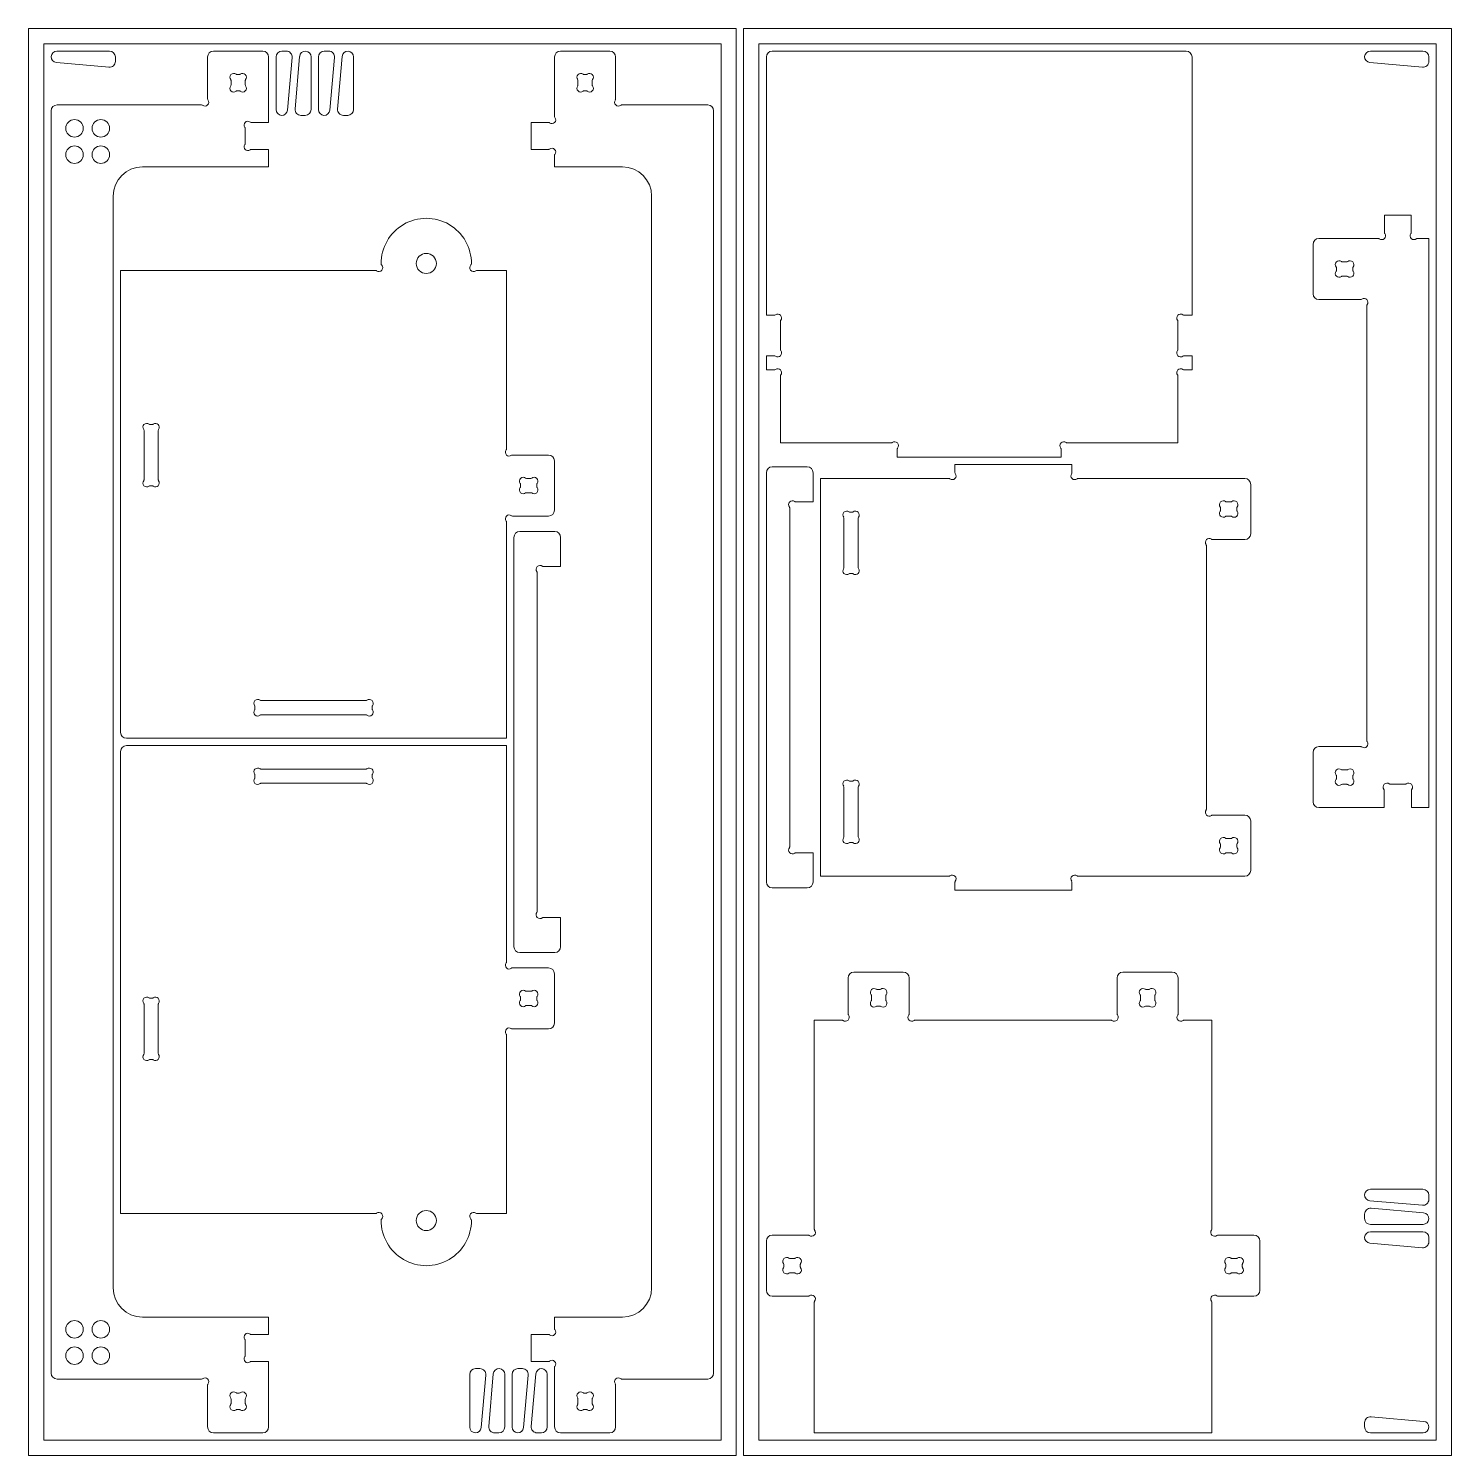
# Model space of a CAD drawing. Header units: millimetres. Extents: x 252 to 2692, y 303 to 2793.
# Drawn here: x 1475 to 2692, y 303 to 1523 of the extents above; entities that cross this region are included whole.
import ezdxf

# ---------------------------------------------------------------- set-up
doc = ezdxf.new("R2010")
doc.units = ezdxf.units.MM

msp = doc.modelspace()

# ---------------------------------------------------------------- linework, layer by layer
at = {"color": 7, "linetype": 'Continuous', "lineweight": 15}
for p, q in [((1475.1, 1523.4), (1475.1, 303.4)), ((2080.3, 1523.4), (1475.1, 1523.4)), ((2080.3, 303.4), (2080.3, 1523.4)), ((2086.6, 1523.4), (2086.6, 303.4)), ((2691.9, 1523.4), (2086.6, 1523.4)), ((2691.9, 303.4), (2691.9, 1523.4)), ((2067.3, 1510.4), (1488.1, 1510.4)), ((1488.1, 1510.4), (1488.1, 316.4)), ((1544.3, 1504.1), (1499.3, 1504.1)), ((1633.2, 1504.1), (1675.4, 1504.1)), ((1695.5, 1504.1), (1691.8, 1504.1)), ((1731.8, 1504.1), (1728, 1504.1)), ((1972.1, 1504.1), (1929.9, 1504.1)), ((2067.3, 316.4), (2067.3, 1510.4)), ((2678.9, 1510.4), (2099.6, 1510.4)), ((2099.6, 1510.4), (2099.6, 316.4)), ((2111, 1504.1), (2465, 1504.1)), ((2667.5, 1504.1), (2622.5, 1504.1)), ((2678.9, 316.4), (2678.9, 1510.4)), ((1498.9, 1494.3), (1543.9, 1490.4)), ((1549.3, 1495.3), (1549.3, 1499.1)), ((1628.2, 1463.2), (1628.2, 1499.1)), ((1680.4, 1499.1), (1680.4, 1443.2)), ((1686.8, 1499.1), (1686.8, 1454.1)), ((1696.5, 1453.7), (1700.5, 1498.6)), ((1706.9, 1499.6), (1703, 1454.6)), ((1716.7, 1454.2), (1716.7, 1499.2)), ((1723, 1499.1), (1723, 1454.1)), ((1732.8, 1453.7), (1736.8, 1498.6)), ((1743.2, 1499.6), (1739.3, 1454.6)), ((1753, 1454.2), (1753, 1499.2)), ((1924.9, 1499.1), (1924.9, 1448.2)), ((1977.1, 1463.2), (1977.1, 1499.1)), ((2106, 1278.4), (2106, 1499.1)), ((2470, 1499.1), (2470, 1278.4)), ((2622.1, 1494.3), (2667.1, 1490.4)), ((2672.5, 1495.3), (2672.5, 1499.1)), ((1648.2, 1475.2), (1648.2, 1479)), ((1653.3, 1484.1), (1655.3, 1484.1)), ((1660.4, 1479), (1660.4, 1475.2)), ((1944.9, 1479), (1944.9, 1475.2)), ((1952.1, 1484.1), (1950, 1484.1)), ((1957.1, 1475.2), (1957.1, 1479)), ((1655.3, 1470.1), (1653.3, 1470.1)), ((1950, 1470.1), (1952.1, 1470.1)), ((1494.4, 1453.1), (1494.4, 373.8)), ((1499.4, 1458.1), (1623.1, 1458.1)), ((2055.9, 1458.1), (1982.2, 1458.1)), ((2060.9, 373.8), (2060.9, 1453.1)), ((1680.4, 1443.2), (1665.4, 1443.2)), ((1708, 1449.2), (1711.7, 1449.2)), ((1744.3, 1449.2), (1748, 1449.2)), ((1904.9, 1443.1), (1904.9, 1420.1)), ((1919.9, 1443.1), (1904.9, 1443.1)), ((1660.3, 1438.1), (1660.3, 1425.1)), ((1665.4, 1420), (1680.4, 1420)), ((1680.4, 1420), (1680.4, 1405.1)), ((1904.9, 1420.1), (1919.9, 1420.1)), ((1680.4, 1405.1), (1572.4, 1405.1)), ((1924.9, 1415), (1924.9, 1405.1)), ((1924.9, 1405.1), (1982.9, 1405.1)), ((1547.4, 446.8), (1547.4, 1380.1)), ((2007.9, 1380.1), (2007.9, 446.8)), ((2634.5, 1363.9), (2634.5, 1349)), ((2657.5, 1363.9), (2634.5, 1363.9)), ((2657.5, 1349), (2657.5, 1363.9)), ((2629.4, 1343.9), (2578.5, 1343.9)), ((2672.5, 1343.9), (2662.6, 1343.9)), ((2672.5, 857.3), (2672.5, 1343.9)), ((2573.5, 1338.9), (2573.5, 1296.7)), ((2593.5, 1318.8), (2593.5, 1316.8)), ((2602.4, 1323.9), (2598.6, 1323.9)), ((2607.5, 1316.8), (2607.5, 1318.8)), ((1772, 1316.6), (1553.8, 1316.6)), ((1553.8, 1316.6), (1553.8, 921.6)), ((1883.8, 1316.6), (1858.4, 1316.6)), ((1883.8, 1163.9), (1883.8, 1316.6)), ((2598.6, 1311.7), (2602.4, 1311.7)), ((2578.5, 1291.7), (2614.4, 1291.7)), ((2619.5, 1286.6), (2619.5, 914.6)), ((2113, 1278.4), (2106, 1278.4)), ((2118.1, 1248.7), (2118.1, 1273.3)), ((2457.9, 1273.3), (2457.9, 1248.7)), ((2470, 1278.4), (2463, 1278.4)), ((2106, 1243.7), (2113, 1243.7)), ((2106, 1231.7), (2106, 1243.7)), ((2463, 1243.7), (2470, 1243.7)), ((2470, 1243.7), (2470, 1231.7)), ((2113, 1231.7), (2106, 1231.7)), ((2118.1, 1169.1), (2118.1, 1226.6)), ((2457.9, 1226.6), (2457.9, 1169.1)), ((2470, 1231.7), (2463, 1231.7)), ((1580.9, 1184.9), (1578.8, 1184.9)), ((1573.8, 1179.8), (1573.8, 1137.6)), ((1586, 1137.6), (1586, 1179.8)), ((2212.9, 1169.1), (2118.1, 1169.1)), ((2218, 1157.1), (2218, 1164)), ((2358, 1164), (2358, 1157.1)), ((2457.9, 1169.1), (2363.1, 1169.1)), ((1919.8, 1158.8), (1888.8, 1158.8)), ((1924.8, 1111.6), (1924.8, 1153.8)), ((2141, 1148.7), (2111, 1148.7)), ((2358, 1157.1), (2218, 1157.1)), ((2267.3, 1150.7), (2267.3, 1143.8)), ((2367.3, 1150.7), (2267.3, 1150.7)), ((2367.3, 1143.8), (2367.3, 1150.7)), ((1904.7, 1138.8), (1900.8, 1138.8)), ((2106, 1143.7), (2106, 793.7)), ((2146, 1118.7), (2146, 1143.7)), ((2152.3, 1138.7), (2152.3, 798.7)), ((2262.3, 1138.7), (2152.3, 1138.7)), ((2515.2, 1138.7), (2372.4, 1138.7)), ((1578.8, 1132.5), (1580.9, 1132.5)), ((1895.8, 1133.7), (1895.8, 1131.7)), ((1900.8, 1126.6), (1904.7, 1126.6)), ((1909.8, 1131.7), (1909.8, 1133.7)), ((2520.2, 1091.5), (2520.2, 1133.7)), ((2126, 823.8), (2126, 1113.6)), ((2131.1, 1118.7), (2146, 1118.7)), ((2494.3, 1113.6), (2494.3, 1111.6)), ((2503.3, 1118.7), (2499.4, 1118.7)), ((2508.3, 1111.6), (2508.3, 1113.6)), ((1883.8, 916.6), (1883.8, 1101.5)), ((1888.8, 1106.6), (1919.8, 1106.6)), ((2172.3, 1104.8), (2172.3, 1062.6)), ((2179.5, 1109.9), (2177.4, 1109.9)), ((2184.5, 1062.6), (2184.5, 1104.8)), ((2499.4, 1106.5), (2503.3, 1106.5)), ((1890.1, 1088.4), (1890.1, 738.4)), ((1925.1, 1093.4), (1895.1, 1093.4)), ((1930.1, 1063.4), (1930.1, 1088.4)), ((2487.4, 1086.5), (2515.2, 1086.5)), ((2482.3, 856), (2482.3, 1081.4)), ((1915.2, 1063.4), (1930.1, 1063.4)), ((1910.1, 768.5), (1910.1, 1058.3)), ((2177.4, 1057.5), (2179.5, 1057.5)), ((1668.7, 943.7), (1668.7, 941.7)), ((1763.8, 948.8), (1673.7, 948.8)), ((1768.9, 941.7), (1768.9, 943.7)), ((1673.7, 936.6), (1763.8, 936.6)), ((1558.8, 916.6), (1883.8, 916.6)), ((1553.8, 510.3), (1553.8, 905.3)), ((1558.8, 910.3), (1883.8, 910.3)), ((1883.8, 910.3), (1883.8, 725.3)), ((2573.5, 904.5), (2573.5, 862.3)), ((2614.4, 909.5), (2578.5, 909.5)), ((1668.7, 883.1), (1668.7, 885.2)), ((1673.7, 890.3), (1763.8, 890.3)), ((1768.9, 885.2), (1768.9, 883.1)), ((2177.4, 879.9), (2179.5, 879.9)), ((2593.5, 884.4), (2593.5, 882.4)), ((2602.4, 889.5), (2598.6, 889.5)), ((2607.5, 882.4), (2607.5, 884.4)), ((1763.8, 878.1), (1673.7, 878.1)), ((2172.3, 832.6), (2172.3, 874.8)), ((2184.5, 874.8), (2184.5, 832.6)), ((2598.6, 877.3), (2602.4, 877.3)), ((2634.4, 857.3), (2634.4, 872.2)), ((2639.5, 877.3), (2652.5, 877.3)), ((2657.6, 872.2), (2657.6, 857.3)), ((2578.5, 857.3), (2634.4, 857.3)), ((2657.6, 857.3), (2672.5, 857.3)), ((2487.4, 850.9), (2515.2, 850.9)), ((2520.2, 845.9), (2520.2, 803.7)), ((2499.4, 830.9), (2503.3, 830.9)), ((2131.1, 818.7), (2146, 818.7)), ((2146, 818.7), (2146, 793.7)), ((2179.5, 827.5), (2177.4, 827.5)), ((2494.3, 823.8), (2494.3, 825.8)), ((2503.3, 818.7), (2499.4, 818.7)), ((2508.3, 825.8), (2508.3, 823.8)), ((2262.3, 798.7), (2152.3, 798.7)), ((2267.3, 786.7), (2267.3, 793.6)), ((2367.3, 793.6), (2367.3, 786.7)), ((2515.2, 798.7), (2372.4, 798.7)), ((2141, 788.7), (2111, 788.7)), ((2367.3, 786.7), (2267.3, 786.7)), ((1915.2, 763.4), (1930.1, 763.4)), ((1930.1, 763.4), (1930.1, 738.4)), ((1925.1, 733.4), (1895.1, 733.4)), ((1888.8, 720.3), (1919.8, 720.3)), ((1924.8, 715.3), (1924.8, 673.1)), ((2175.9, 680.8), (2175.9, 711.7)), ((2180.9, 716.7), (2223.1, 716.7)), ((2228.1, 711.7), (2228.1, 680.8)), ((2405.9, 711.7), (2405.9, 680.8)), ((2453.1, 716.7), (2410.9, 716.7)), ((2458.1, 680.8), (2458.1, 711.7)), ((1900.8, 700.3), (1904.7, 700.3)), ((2195.9, 692.8), (2195.9, 696.6)), ((2201, 701.7), (2203, 701.7)), ((2208.1, 696.6), (2208.1, 692.8)), ((2425.9, 696.6), (2425.9, 692.8)), ((2433, 701.7), (2431, 701.7)), ((2438.1, 692.8), (2438.1, 696.6)), ((1573.8, 647), (1573.8, 689.3)), ((1578.8, 694.4), (1580.9, 694.4)), ((1586, 689.3), (1586, 647)), ((1895.8, 693.1), (1895.8, 695.2)), ((1904.7, 688.1), (1900.8, 688.1)), ((1909.8, 695.2), (1909.8, 693.1)), ((2203, 687.7), (2201, 687.7)), ((2431, 687.7), (2433, 687.7)), ((2147, 496.9), (2147, 675.7)), ((2147, 675.7), (2170.8, 675.7)), ((2233.2, 675.7), (2400.8, 675.7)), ((2487, 675.7), (2463.2, 675.7)), ((2487, 496.9), (2487, 675.7)), ((1883.8, 663), (1883.8, 510.3)), ((1919.8, 668.1), (1888.8, 668.1)), ((1580.9, 642), (1578.8, 642)), ((2667.5, 531), (2622.5, 531)), ((2672.5, 522.3), (2672.5, 526)), ((2622.1, 521.2), (2667.1, 517.3)), ((2668.1, 510.8), (2623.1, 514.8)), ((1772, 510.3), (1553.8, 510.3)), ((1883.8, 510.3), (1858.4, 510.3)), ((2617.6, 509.8), (2617.6, 506)), ((2622.6, 501), (2667.6, 501)), ((2111, 491.8), (2141.9, 491.8)), ((2523, 491.8), (2492.1, 491.8)), ((2667.5, 494.7), (2622.5, 494.7)), ((2672.5, 486), (2672.5, 489.7)), ((2106, 444.6), (2106, 486.8)), ((2528, 444.6), (2528, 486.8)), ((2622.1, 484.9), (2667.1, 481)), ((2121, 464.7), (2121, 466.7)), ((2126.1, 471.8), (2129.9, 471.8)), ((2135, 466.7), (2135, 464.7)), ((2499, 466.7), (2499, 464.7)), ((2507.9, 471.8), (2504.1, 471.8)), ((2513, 464.7), (2513, 466.7)), ((2129.9, 459.6), (2126.1, 459.6)), ((2504.1, 459.6), (2507.9, 459.6)), ((2141.9, 439.6), (2111, 439.6)), ((2492.1, 439.6), (2523, 439.6)), ((2147, 322.8), (2147, 434.5)), ((2487, 322.8), (2487, 434.5)), ((1680.4, 421.8), (1572.4, 421.8)), ((1680.4, 406.9), (1680.4, 421.8)), ((1924.9, 411.9), (1924.9, 421.8)), ((1924.9, 421.8), (1982.9, 421.8)), ((1665.4, 406.9), (1680.4, 406.9)), ((1904.9, 406.8), (1919.9, 406.8)), ((1904.9, 383.8), (1904.9, 406.8)), ((1660.3, 388.8), (1660.3, 401.8)), ((1680.4, 383.7), (1665.4, 383.7)), ((1680.4, 327.8), (1680.4, 383.7)), ((1919.9, 383.8), (1904.9, 383.8)), ((1924.9, 327.8), (1924.9, 378.7)), ((1499.4, 368.8), (1623.1, 368.8)), ((1852.3, 372.7), (1852.3, 327.7)), ((1861.1, 377.7), (1857.3, 377.7)), ((1862.1, 327.3), (1866.1, 372.2)), ((1872.5, 373.2), (1868.6, 328.2)), ((1882.3, 327.8), (1882.3, 372.8)), ((1888.6, 372.7), (1888.6, 327.7)), ((1897.4, 377.7), (1893.6, 377.7)), ((1898.4, 327.3), (1902.4, 372.2)), ((1908.8, 373.2), (1904.9, 328.2)), ((1918.6, 327.8), (1918.6, 372.8)), ((2055.9, 368.8), (1982.2, 368.8)), ((1628.2, 363.7), (1628.2, 327.8)), ((1655.3, 356.8), (1653.3, 356.8)), ((1950, 356.8), (1952.1, 356.8)), ((1977.1, 363.7), (1977.1, 327.8)), ((1648.2, 351.7), (1648.2, 347.9)), ((1653.3, 342.8), (1655.3, 342.8)), ((1660.4, 347.9), (1660.4, 351.7)), ((1944.9, 347.9), (1944.9, 351.7)), ((1952.1, 342.8), (1950, 342.8)), ((1957.1, 351.7), (1957.1, 347.9)), ((2617.6, 331.5), (2617.6, 327.8)), ((2668.1, 332.6), (2623.1, 336.5)), ((1633.2, 322.8), (1675.4, 322.8)), ((1873.6, 322.8), (1877.3, 322.8)), ((1909.9, 322.8), (1913.6, 322.8)), ((1972.1, 322.8), (1929.9, 322.8)), ((2487, 322.8), (2147, 322.8)), ((2622.6, 322.8), (2667.6, 322.8)), ((1488.1, 316.4), (2067.3, 316.4)), ((2099.6, 316.4), (2678.9, 316.4)), ((1475.1, 303.4), (2080.3, 303.4)), ((2086.6, 303.4), (2691.9, 303.4))]:
    msp.add_line(p, q, dxfattribs=at)
for centre, radius in [((1514.4, 1438.1), 7.5), ((1536.9, 1438.1), 7.5), ((1514.4, 1415.6), 7.5), ((1536.9, 1415.6), 7.5), ((1815.2, 1322.6), 8.59), ((1815.2, 504.3), 8.59), ((1514.4, 411.3), 7.5), ((1536.9, 411.3), 7.5), ((1514.4, 388.8), 7.5), ((1536.9, 388.8), 7.5)]:
    msp.add_circle(centre, radius, dxfattribs=at)
for centre, radius, start, end in [((1499.3, 1499.2), 4.9, 90, 265), ((1544.3, 1499.1), 5, 0, 90), ((1633.2, 1499.1), 5, 90, 180), ((1675.4, 1499.1), 5, 360, 90), ((1691.8, 1499.1), 5, 90, 180), ((1695.5, 1499.1), 5, 355, 90), ((1711.8, 1499.2), 4.9, 0, 175), ((1728, 1499.1), 5, 90, 180), ((1731.8, 1499.1), 5, 355, 90), ((1748.1, 1499.2), 4.9, 0, 175), ((1929.9, 1499.1), 5, 90, 180), ((1972.1, 1499.1), 5, 0, 90), ((2111, 1499.1), 5, 90, 180), ((2465, 1499.1), 5, 0, 90), ((2622.5, 1499.2), 4.9, 90, 265), ((2667.5, 1499.1), 5, 0, 90), ((1544.3, 1495.3), 5, 265, 0), ((2667.5, 1495.3), 5, 265, 0), ((1650.5, 1481.8), 3.28, 51.7806, 218.2194), ((1647, 1479), 1.2, 0, 38.2194), ((1653.3, 1485.3), 1.2, 231.7806, 270), ((1655.3, 1485.3), 1.2, 270, 308.2194), ((1658.1, 1481.8), 3.27, 321.7806, 128.2194), ((1661.6, 1479), 1.2, 141.7806, 180), ((1947.3, 1481.8), 3.28, 51.7806, 218.2194), ((1943.7, 1479), 1.2, 0, 38.2194), ((1950, 1485.3), 1.2, 231.7806, 270), ((1952.1, 1485.3), 1.2, 270, 308.2194), ((1954.8, 1481.8), 3.28, 321.7806, 128.2194), ((1958.3, 1479), 1.2, 141.7806, 180), ((1650.5, 1472.4), 3.28, 141.7806, 308.2194), ((1647, 1475.2), 1.2, 321.7806, 0), ((1653.3, 1468.9), 1.2, 90, 128.2194), ((1655.3, 1468.9), 1.2, 51.7806, 90), ((1658.1, 1472.4), 3.28, 231.7806, 38.2194), ((1661.6, 1475.2), 1.2, 180, 218.2194), ((1947.3, 1472.4), 3.28, 141.7806, 308.2194), ((1943.7, 1475.2), 1.2, 321.7806, 0), ((1950, 1468.9), 1.2, 90, 128.2194), ((1952.1, 1468.9), 1.2, 51.7806, 90), ((1954.8, 1472.4), 3.27, 231.7806, 38.2194), ((1958.3, 1475.2), 1.2, 180, 218.2194), ((1499.4, 1453.1), 5, 90, 180), ((1623.1, 1456.9), 1.2, 51.7806, 90), ((1625.9, 1460.4), 3.28, 231.7806, 38.2194), ((1629.4, 1463.2), 1.2, 180, 218.2194), ((1691.7, 1454.1), 4.9, 180, 355), ((1708, 1454.2), 5, 175, 270), ((1711.7, 1454.2), 5, 270, 0), ((1727.9, 1454.1), 4.9, 180, 355), ((1744.3, 1454.2), 5, 175, 270), ((1748, 1454.2), 5, 270, 0), ((1979.5, 1460.4), 3.27, 141.7806, 308.2194), ((1975.9, 1463.2), 1.2, 321.7806, 0), ((1982.2, 1456.9), 1.2, 90, 128.2194), ((2055.9, 1453.1), 5, 0, 90), ((1662.6, 1440.9), 3.27, 51.7806, 218.2194), ((1665.4, 1444.4), 1.2, 231.7806, 270), ((1919.9, 1441.9), 1.2, 51.7806, 90), ((1922.6, 1445.4), 3.27, 231.7806, 38.2194), ((1926.1, 1448.2), 1.2, 180, 218.2194), ((1659.1, 1438.1), 1.2, 0, 38.2194), ((1662.6, 1422.3), 3.28, 141.7806, 308.2194), ((1659.1, 1425.1), 1.2, 321.7806, 0), ((1665.4, 1418.8), 1.2, 90, 128.2194), ((1919.9, 1421.3), 1.2, 270, 308.2194), ((1922.6, 1417.8), 3.28, 321.7806, 128.2194), ((1926.1, 1415), 1.2, 141.7806, 180), ((1572.4, 1380.1), 25, 90, 180), ((1982.9, 1380.1), 25, 0, 90), ((1815.2, 1322.6), 38.6, 359.3742, 180.6258), ((2578.5, 1338.9), 5, 90, 180), ((2629.4, 1342.7), 1.2, 51.7806, 90), ((2632.2, 1346.2), 3.28, 231.7806, 38.2194), ((2635.7, 1349), 1.2, 180, 218.2194), ((2659.8, 1346.2), 3.28, 141.7806, 308.2194), ((2656.3, 1349), 1.2, 321.7806, 0), ((2662.6, 1342.7), 1.2, 90, 128.2194), ((1774.7, 1318.9), 3.28, 231.7806, 47.0576), ((1777.8, 1322.2), 1.2, 180.6258, 227.0576), ((1855.6, 1318.9), 3.28, 132.9424, 308.2194), ((1852.6, 1322.2), 1.2, 312.9424, 359.3742), ((2595.8, 1321.6), 3.28, 51.7806, 218.2194), ((2592.3, 1318.8), 1.2, 360, 38.2194), ((2598.6, 1325.1), 1.2, 231.7806, 270), ((2602.4, 1325.1), 1.2, 270, 308.2194), ((2605.2, 1321.6), 3.27, 321.7806, 128.2194), ((2608.7, 1318.8), 1.2, 141.7806, 180), ((1772, 1315.4), 1.2, 51.7806, 90), ((1858.4, 1315.4), 1.2, 90, 128.2194), ((2595.8, 1314), 3.28, 141.7806, 308.2194), ((2592.3, 1316.8), 1.2, 321.7806, 0), ((2598.6, 1310.5), 1.2, 90, 128.2194), ((2602.4, 1310.5), 1.2, 51.7806, 90), ((2605.2, 1314), 3.27, 231.7806, 38.2194), ((2608.7, 1316.8), 1.2, 180, 218.2194), ((2578.5, 1296.7), 5, 180, 270), ((2614.4, 1292.9), 1.2, 270, 308.2194), ((2617.2, 1289.4), 3.27, 321.7806, 128.2194), ((2620.7, 1286.6), 1.2, 141.7806, 180), ((2113, 1279.6), 1.2, 270, 308.2194), ((2115.8, 1276), 3.28, 321.7806, 128.2194), ((2119.3, 1273.3), 1.2, 141.7806, 180), ((2460.2, 1276), 3.27, 51.7806, 218.2194), ((2456.7, 1273.3), 1.2, 0, 38.2194), ((2463, 1279.6), 1.2, 231.7806, 270), ((2115.8, 1246), 3.27, 231.7806, 38.2194), ((2119.3, 1248.7), 1.2, 180, 218.2194), ((2460.2, 1246), 3.27, 141.7806, 308.2194), ((2456.7, 1248.7), 1.2, 321.7806, 0), ((2113, 1242.5), 1.2, 51.7806, 90), ((2115.8, 1229.3), 3.28, 321.7806, 128.2194), ((2460.2, 1229.3), 3.27, 51.7806, 218.2194), ((2463, 1242.5), 1.2, 90, 128.2194), ((2113, 1232.9), 1.2, 270, 308.2194), ((2119.3, 1226.6), 1.2, 141.7806, 180), ((2456.7, 1226.6), 1.2, 0, 38.2194), ((2463, 1232.9), 1.2, 231.7806, 270), ((1576.1, 1182.6), 3.27, 51.7806, 218.2194), ((1578.8, 1186.1), 1.2, 231.7806, 270), ((1580.9, 1186.1), 1.2, 270, 308.2194), ((1583.6, 1182.6), 3.27, 321.7806, 128.2194), ((1572.6, 1179.8), 1.2, 0, 38.2194), ((1587.2, 1179.8), 1.2, 141.7806, 180), ((1886.1, 1161.1), 3.27, 141.7806, 308.2194), ((1882.6, 1163.9), 1.2, 321.7806, 0), ((2212.9, 1170.3), 1.2, 270, 308.2194), ((2215.7, 1166.8), 3.27, 321.7806, 128.2194), ((2219.2, 1164), 1.2, 141.7806, 180), ((2360.3, 1166.8), 3.28, 51.7806, 218.2194), ((2356.8, 1164), 1.2, 0, 38.2194), ((2363.1, 1170.3), 1.2, 231.7806, 270), ((1888.8, 1157.6), 1.2, 90, 128.2194), ((1919.8, 1153.8), 5, 0, 90), ((2111, 1143.7), 5, 90, 180), ((2141, 1143.7), 5, 0, 90), ((1576.1, 1134.8), 3.28, 141.7806, 308.2194), ((1572.6, 1137.6), 1.2, 321.7806, 0), ((1583.6, 1134.8), 3.28, 231.7806, 38.2194), ((1587.2, 1137.6), 1.2, 180, 218.2194), ((1898.1, 1136.5), 3.27, 51.7806, 218.2194), ((1900.8, 1140), 1.2, 231.7806, 270), ((1904.7, 1140), 1.2, 270, 308.2194), ((1907.4, 1136.5), 3.28, 321.7806, 128.2194), ((2262.3, 1137.5), 1.2, 51.7806, 90), ((2265, 1141), 3.28, 231.7806, 38.2194), ((2268.5, 1143.8), 1.2, 180, 218.2194), ((2369.7, 1141), 3.28, 141.7806, 308.2194), ((2366.1, 1143.8), 1.2, 321.7806, 0), ((2372.4, 1137.5), 1.2, 90, 128.2194), ((2515.2, 1133.7), 5, 0, 90), ((1578.8, 1131.3), 1.2, 90, 128.2194), ((1580.9, 1131.3), 1.2, 51.7806, 90), ((1898.1, 1128.9), 3.28, 141.7806, 308.2194), ((1894.6, 1133.7), 1.2, 0, 38.2194), ((1894.6, 1131.7), 1.2, 321.7806, 0), ((1900.8, 1125.4), 1.2, 90, 128.2194), ((1904.7, 1125.4), 1.2, 51.7806, 90), ((1907.4, 1128.9), 3.28, 231.7806, 38.2194), ((1911, 1133.7), 1.2, 141.7806, 180), ((1911, 1131.7), 1.2, 180, 218.2194), ((1919.8, 1111.6), 5, 270, 0), ((2128.3, 1116.4), 3.27, 51.7806, 218.2194), ((2124.8, 1113.6), 1.2, 0, 38.2194), ((2131.1, 1119.9), 1.2, 231.7806, 270), ((2174.7, 1107.6), 3.28, 51.7806, 218.2194), ((2182.2, 1107.6), 3.28, 321.7806, 128.2194), ((2496.7, 1116.4), 3.27, 51.7806, 218.2194), ((2496.7, 1108.8), 3.27, 141.7806, 308.2194), ((2493.1, 1113.6), 1.2, 0, 38.2194), ((2493.1, 1111.6), 1.2, 321.7806, 0), ((2499.4, 1119.9), 1.2, 231.7806, 270), ((2503.3, 1119.9), 1.2, 270, 308.2194), ((2506, 1116.4), 3.28, 321.7806, 128.2194), ((2506, 1108.8), 3.28, 231.7806, 38.2194), ((2509.5, 1113.6), 1.2, 141.7806, 180), ((2509.5, 1111.6), 1.2, 180, 218.2194), ((1886.1, 1104.3), 3.27, 51.7806, 218.2194), ((1882.6, 1101.5), 1.2, 0, 38.2194), ((1888.8, 1107.8), 1.2, 231.7806, 270), ((2171.1, 1104.8), 1.2, 0, 38.2194), ((2177.4, 1111.1), 1.2, 231.7806, 270), ((2179.5, 1111.1), 1.2, 270, 308.2194), ((2185.7, 1104.8), 1.2, 141.7806, 180), ((2499.4, 1105.3), 1.2, 90, 128.2194), ((2503.3, 1105.3), 1.2, 51.7806, 90), ((1895.1, 1088.4), 5, 90, 180), ((1925.1, 1088.4), 5, 0, 90), ((2484.7, 1084.2), 3.28, 51.7806, 218.2194), ((2487.4, 1087.7), 1.2, 231.7806, 270), ((2515.2, 1091.5), 5, 270, 0), ((2481.1, 1081.4), 1.2, 0, 38.2194), ((1912.4, 1061.1), 3.27, 51.7806, 218.2194), ((1915.2, 1064.6), 1.2, 231.7806, 270), ((2174.7, 1059.8), 3.27, 141.7806, 308.2194), ((2171.1, 1062.6), 1.2, 321.7806, 0), ((2182.2, 1059.8), 3.28, 231.7806, 38.2194), ((2185.7, 1062.6), 1.2, 180, 218.2194), ((1908.9, 1058.3), 1.2, 0, 38.2194), ((2177.4, 1056.3), 1.2, 90, 128.2194), ((2179.5, 1056.3), 1.2, 51.7806, 90), ((1671, 946.5), 3.28, 51.7806, 218.2194), ((1671, 938.9), 3.28, 141.7806, 308.2194), ((1667.5, 943.7), 1.2, 0, 38.2194), ((1667.5, 941.7), 1.2, 321.7806, 0), ((1673.7, 950), 1.2, 231.7806, 270), ((1763.8, 950), 1.2, 270, 308.2194), ((1766.5, 946.5), 3.28, 321.7806, 128.2194), ((1766.5, 938.9), 3.28, 231.7806, 38.2194), ((1770.1, 943.7), 1.2, 141.7806, 180), ((1770.1, 941.7), 1.2, 180, 218.2194), ((1673.7, 935.4), 1.2, 90, 128.2194), ((1763.8, 935.4), 1.2, 51.7806, 90), ((1558.8, 921.6), 5, 180, 270), ((1558.8, 905.3), 5, 90, 180), ((2578.5, 904.5), 5, 90, 180), ((2614.4, 908.3), 1.2, 51.7806, 90), ((2617.2, 911.8), 3.27, 231.7806, 38.2194), ((2620.7, 914.6), 1.2, 180, 218.2194), ((1671, 887.9), 3.27, 51.7806, 218.2194), ((1766.5, 887.9), 3.27, 321.7806, 128.2194), ((1671, 880.4), 3.27, 141.7806, 308.2194), ((1667.5, 885.2), 1.2, 0, 38.2194), ((1667.5, 883.1), 1.2, 321.7806, 0), ((1673.7, 891.5), 1.2, 231.7806, 270), ((1763.8, 891.5), 1.2, 270, 308.2194), ((1766.5, 880.4), 3.27, 231.7806, 38.2194), ((1770.1, 885.2), 1.2, 141.7806, 180), ((1770.1, 883.1), 1.2, 180, 218.2194), ((2174.7, 877.6), 3.28, 51.7806, 218.2194), ((2177.4, 881.1), 1.2, 231.7806, 270), ((2179.5, 881.1), 1.2, 270, 308.2194), ((2182.2, 877.6), 3.28, 321.7806, 128.2194), ((2595.8, 887.2), 3.28, 51.7806, 218.2194), ((2595.8, 879.6), 3.28, 141.7806, 308.2194), ((2592.3, 884.4), 1.2, 360, 38.2194), ((2592.3, 882.4), 1.2, 321.7806, 0), ((2598.6, 890.7), 1.2, 231.7806, 270), ((2602.4, 890.7), 1.2, 270, 308.2194), ((2605.2, 887.2), 3.28, 321.7806, 128.2194), ((2605.2, 879.6), 3.28, 231.7806, 38.2194), ((2608.7, 884.4), 1.2, 141.7806, 180), ((2608.7, 882.4), 1.2, 180, 218.2194), ((1673.7, 876.9), 1.2, 90, 128.2194), ((1763.8, 876.9), 1.2, 51.7806, 90), ((2171.1, 874.8), 1.2, 0, 38.2194), ((2185.7, 874.8), 1.2, 141.7806, 180), ((2598.6, 876.1), 1.2, 90, 128.2194), ((2602.4, 876.1), 1.2, 51.7806, 90), ((2636.7, 875), 3.27, 51.7806, 218.2194), ((2633.2, 872.2), 1.2, 0, 38.2194), ((2639.5, 878.5), 1.2, 231.7806, 270), ((2652.5, 878.5), 1.2, 270, 308.2194), ((2655.3, 875), 3.28, 321.7806, 128.2194), ((2658.8, 872.2), 1.2, 141.7806, 180), ((2484.7, 853.2), 3.28, 141.7806, 308.2194), ((2481.1, 856), 1.2, 321.7806, 0), ((2578.5, 862.3), 5, 180, 270), ((2487.4, 849.7), 1.2, 90, 128.2194), ((2515.2, 845.9), 5, 0, 90), ((2174.7, 829.8), 3.28, 141.7806, 308.2194), ((2171.1, 832.6), 1.2, 321.7806, 0), ((2182.2, 829.8), 3.28, 231.7806, 38.2194), ((2185.7, 832.6), 1.2, 180, 218.2194), ((2496.7, 828.6), 3.27, 51.7806, 218.2194), ((2499.4, 832.1), 1.2, 231.7806, 270), ((2503.3, 832.1), 1.2, 270, 308.2194), ((2506, 828.6), 3.28, 321.7806, 128.2194), ((2128.3, 821), 3.27, 141.7806, 308.2194), ((2124.8, 823.8), 1.2, 321.7806, 0), ((2131.1, 817.5), 1.2, 90, 128.2194), ((2177.4, 826.3), 1.2, 90, 128.2194), ((2179.5, 826.3), 1.2, 51.7806, 90), ((2496.7, 821), 3.27, 141.7806, 308.2194), ((2493.1, 825.8), 1.2, 0, 38.2194), ((2493.1, 823.8), 1.2, 321.7806, 0), ((2499.4, 817.5), 1.2, 90, 128.2194), ((2503.3, 817.5), 1.2, 51.7806, 90), ((2506, 821), 3.28, 231.7806, 38.2194), ((2509.5, 825.8), 1.2, 141.7806, 180), ((2509.5, 823.8), 1.2, 180, 218.2194), ((2111, 793.7), 5, 180, 270), ((2141, 793.7), 5, 270, 0), ((2262.3, 799.9), 1.2, 270, 308.2194), ((2265, 796.4), 3.28, 321.7806, 128.2194), ((2268.5, 793.6), 1.2, 141.7806, 180), ((2369.7, 796.4), 3.28, 51.7806, 218.2194), ((2366.1, 793.6), 1.2, 0, 38.2194), ((2372.4, 799.9), 1.2, 231.7806, 270), ((2515.2, 803.7), 5, 270, 0), ((1912.4, 765.7), 3.27, 141.7806, 308.2194), ((1908.9, 768.5), 1.2, 321.7806, 0), ((1915.2, 762.2), 1.2, 90, 128.2194), ((1895.1, 738.4), 5, 180, 270), ((1925.1, 738.4), 5, 270, 0), ((1886.1, 722.6), 3.27, 141.7806, 308.2194), ((1882.6, 725.3), 1.2, 321.7806, 0), ((1888.8, 719.1), 1.2, 90, 128.2194), ((1919.8, 715.3), 5, 0, 90), ((2180.9, 711.7), 5, 90, 180), ((2223.1, 711.7), 5, 0, 90), ((2410.9, 711.7), 5, 90, 180), ((2453.1, 711.7), 5, 0, 90), ((1898.1, 697.9), 3.28, 51.7806, 218.2194), ((1894.6, 695.2), 1.2, 0, 38.2194), ((1900.8, 701.5), 1.2, 231.7806, 270), ((1904.7, 701.5), 1.2, 270, 308.2194), ((1907.4, 697.9), 3.28, 321.7806, 128.2194), ((1911, 695.2), 1.2, 141.7806, 180), ((2198.2, 699.4), 3.27, 51.7806, 218.2194), ((2194.7, 696.6), 1.2, 0, 38.2194), ((2201, 702.9), 1.2, 231.7806, 270), ((2203, 702.9), 1.2, 270, 308.2194), ((2205.8, 699.4), 3.28, 321.7806, 128.2194), ((2209.3, 696.6), 1.2, 141.7806, 180), ((2428.2, 699.4), 3.27, 51.7806, 218.2194), ((2424.7, 696.6), 1.2, 0, 38.2194), ((2431, 702.9), 1.2, 231.7806, 270), ((2433, 702.9), 1.2, 270, 308.2194), ((2435.8, 699.4), 3.28, 321.7806, 128.2194), ((2439.3, 696.6), 1.2, 141.7806, 180), ((1576.1, 692), 3.28, 51.7806, 218.2194), ((1572.6, 689.3), 1.2, 0, 38.2194), ((1578.8, 695.6), 1.2, 231.7806, 270), ((1580.9, 695.6), 1.2, 270, 308.2194), ((1583.6, 692), 3.28, 321.7806, 128.2194), ((1587.2, 689.3), 1.2, 141.7806, 180), ((1898.1, 690.4), 3.28, 141.7806, 308.2194), ((1894.6, 693.1), 1.2, 321.7806, 0), ((1900.8, 686.9), 1.2, 90, 128.2194), ((1904.7, 686.9), 1.2, 51.7806, 90), ((1907.4, 690.4), 3.28, 231.7806, 38.2194), ((1911, 693.1), 1.2, 180, 218.2194), ((2198.2, 690), 3.28, 141.7806, 308.2194), ((2194.7, 692.8), 1.2, 321.7806, 0), ((2201, 686.5), 1.2, 90, 128.2194), ((2203, 686.5), 1.2, 51.7806, 90), ((2205.8, 690), 3.28, 231.7806, 38.2194), ((2209.3, 692.8), 1.2, 180, 218.2194), ((2428.2, 690), 3.27, 141.7806, 308.2194), ((2424.7, 692.8), 1.2, 321.7806, 0), ((2431, 686.5), 1.2, 90, 128.2194), ((2433, 686.5), 1.2, 51.7806, 90), ((2435.8, 690), 3.28, 231.7806, 38.2194), ((2439.3, 692.8), 1.2, 180, 218.2194), ((1919.8, 673.1), 5, 270, 0), ((2170.8, 674.5), 1.2, 51.7806, 90), ((2173.6, 678), 3.28, 231.7806, 38.2194), ((2177.1, 680.8), 1.2, 180, 218.2194), ((2230.4, 678), 3.28, 141.7806, 308.2194), ((2226.9, 680.8), 1.2, 321.7806, 0), ((2233.2, 674.5), 1.2, 90, 128.2194), ((2400.8, 674.5), 1.2, 51.7806, 90), ((2403.6, 678), 3.28, 231.7806, 38.2194), ((2407.1, 680.8), 1.2, 180, 218.2194), ((2460.4, 678), 3.28, 141.7806, 308.2194), ((2456.9, 680.8), 1.2, 321.7806, 0), ((2463.2, 674.5), 1.2, 90, 128.2194), ((1886.1, 665.7), 3.28, 51.7806, 218.2194), ((1882.6, 663), 1.2, 0, 38.2194), ((1888.8, 669.3), 1.2, 231.7806, 270), ((1572.6, 647), 1.2, 321.7806, 360), ((1587.2, 647), 1.2, 180, 218.2194), ((1576.1, 644.3), 3.28, 141.7806, 308.2194), ((1578.8, 640.8), 1.2, 90, 128.2194), ((1580.9, 640.8), 1.2, 51.7806, 90), ((1583.6, 644.3), 3.28, 231.7806, 38.2194), ((2622.5, 526.1), 4.9, 90, 265), ((2667.5, 526), 5, 0, 90), ((2622.6, 509.8), 5, 85, 180), ((2667.5, 522.3), 5, 265, 0), ((1772, 511.5), 1.2, 270, 308.2194), ((1774.7, 507.9), 3.27, 312.9424, 128.2194), ((1777.8, 504.7), 1.2, 132.9424, 179.3742), ((1815.2, 504.3), 38.6, 179.3742, 0.6258), ((1855.6, 507.9), 3.27, 51.7806, 227.0576), ((1852.6, 504.7), 1.2, 0.6258, 47.0576), ((1858.4, 511.5), 1.2, 231.7806, 270), ((2622.6, 506), 5, 180, 270), ((2667.6, 505.9), 4.9, 270, 85), ((2111, 486.8), 5, 90, 180), ((2141.9, 490.6), 1.2, 51.7806, 90), ((2144.7, 494.1), 3.27, 231.7806, 38.2194), ((2148.2, 496.9), 1.2, 180, 218.2194), ((2489.3, 494.1), 3.28, 141.7806, 308.2194), ((2485.8, 496.9), 1.2, 321.7806, 0), ((2492.1, 490.6), 1.2, 90, 128.2194), ((2523, 486.8), 5, 0, 90), ((2622.5, 489.8), 4.9, 90, 265), ((2667.5, 489.7), 5, 0, 90), ((2667.5, 486), 5, 265, 0), ((2123.3, 469.5), 3.28, 51.7806, 218.2194), ((2123.3, 461.9), 3.28, 141.7806, 308.2194), ((2119.8, 466.7), 1.2, 0, 38.2194), ((2119.8, 464.7), 1.2, 321.7806, 0), ((2126.1, 473), 1.2, 231.7806, 270), ((2129.9, 473), 1.2, 270, 308.2194), ((2132.7, 469.5), 3.27, 321.7806, 128.2194), ((2132.7, 461.9), 3.27, 231.7806, 38.2194), ((2136.2, 466.7), 1.2, 141.7806, 180), ((2136.2, 464.7), 1.2, 180, 218.2194), ((2501.3, 469.5), 3.27, 51.7806, 218.2194), ((2501.3, 461.9), 3.27, 141.7806, 308.2194), ((2497.8, 466.7), 1.2, 0, 38.2194), ((2497.8, 464.7), 1.2, 321.7806, 0), ((2504.1, 473), 1.2, 231.7806, 270), ((2507.9, 473), 1.2, 270, 308.2194), ((2510.7, 469.5), 3.27, 321.7806, 128.2194), ((2510.7, 461.9), 3.27, 231.7806, 38.2194), ((2514.2, 466.7), 1.2, 141.7806, 180), ((2514.2, 464.7), 1.2, 180, 218.2194), ((2126.1, 458.4), 1.2, 90, 128.2194), ((2129.9, 458.4), 1.2, 51.7806, 90), ((2504.1, 458.4), 1.2, 90, 128.2194), ((2507.9, 458.4), 1.2, 51.7806, 90), ((1572.4, 446.8), 25, 180, 270), ((1982.9, 446.8), 25, 270, 0), ((2111, 444.6), 5, 180, 270), ((2141.9, 440.8), 1.2, 270, 308.2194), ((2144.7, 437.3), 3.27, 321.7806, 128.2194), ((2489.3, 437.3), 3.28, 51.7806, 218.2194), ((2492.1, 440.8), 1.2, 231.7806, 270), ((2523, 444.6), 5, 270, 0), ((2148.2, 434.5), 1.2, 141.7806, 180), ((2485.8, 434.5), 1.2, 0, 38.2194), ((1662.6, 404.6), 3.28, 51.7806, 218.2194), ((1665.4, 408.1), 1.2, 231.7806, 270), ((1919.9, 405.6), 1.2, 51.7806, 90), ((1922.6, 409.1), 3.27, 231.7806, 38.2194), ((1926.1, 411.9), 1.2, 180, 218.2194), ((1659.1, 401.8), 1.2, 0, 38.2194), ((1662.6, 386), 3.28, 141.7806, 308.2194), ((1659.1, 388.8), 1.2, 321.7806, 0), ((1665.4, 382.5), 1.2, 90, 128.2194), ((1919.9, 385), 1.2, 270, 308.2194), ((1922.6, 381.5), 3.27, 321.7806, 128.2194), ((1926.1, 378.7), 1.2, 141.7806, 180), ((1499.4, 373.8), 5, 180, 270), ((1623.1, 370), 1.2, 270, 308.2194), ((1625.9, 366.5), 3.28, 321.7806, 128.2194), ((1857.3, 372.7), 5, 90, 180), ((1861.1, 372.7), 5, 355, 90), ((1877.4, 372.8), 4.9, 0, 175), ((1893.6, 372.7), 5, 90, 180), ((1897.4, 372.7), 5, 355, 90), ((1913.7, 372.8), 4.9, 0, 175), ((1979.5, 366.5), 3.27, 51.7806, 218.2194), ((1982.2, 370), 1.2, 231.7806, 270), ((2055.9, 373.8), 5, 270, 0), ((1629.4, 363.7), 1.2, 141.7806, 180), ((1650.5, 354.5), 3.28, 51.7806, 218.2194), ((1653.3, 358), 1.2, 231.7806, 270), ((1655.3, 358), 1.2, 270, 308.2194), ((1658.1, 354.5), 3.28, 321.7806, 128.2194), ((1947.3, 354.5), 3.28, 51.7806, 218.2194), ((1950, 358), 1.2, 231.7806, 270), ((1952.1, 358), 1.2, 270, 308.2194), ((1954.8, 354.5), 3.27, 321.7806, 128.2194), ((1975.9, 363.7), 1.2, 0, 38.2194), ((1650.5, 345.1), 3.28, 141.7806, 308.2194), ((1647, 351.7), 1.2, 0, 38.2194), ((1647, 347.9), 1.2, 321.7806, 0), ((1653.3, 341.6), 1.2, 90, 128.2194), ((1655.3, 341.6), 1.2, 51.7806, 90), ((1658.1, 345.1), 3.28, 231.7806, 38.2194), ((1661.6, 351.7), 1.2, 141.7806, 180), ((1661.6, 347.9), 1.2, 180, 218.2194), ((1947.3, 345.1), 3.28, 141.7806, 308.2194), ((1943.7, 351.7), 1.2, 0, 38.2194), ((1943.7, 347.9), 1.2, 321.7806, 0), ((1950, 341.6), 1.2, 90, 128.2194), ((1952.1, 341.6), 1.2, 51.7806, 90), ((1954.8, 345.1), 3.28, 231.7806, 38.2194), ((1958.3, 351.7), 1.2, 141.7806, 180), ((1958.3, 347.9), 1.2, 180, 218.2194), ((2622.6, 331.5), 5, 85, 180), ((2667.6, 327.7), 4.9, 270, 85), ((1633.2, 327.8), 5, 180, 270), ((1675.4, 327.8), 5, 270, 0), ((1857.2, 327.7), 4.9, 180, 355), ((1873.6, 327.8), 5, 175, 270), ((1877.3, 327.8), 5, 270, 0), ((1893.5, 327.7), 4.9, 180, 355), ((1909.9, 327.8), 5, 175, 270), ((1913.6, 327.8), 5, 270, 0), ((1929.9, 327.8), 5, 180, 270), ((1972.1, 327.8), 5, 270, 0), ((2622.6, 327.8), 5, 180, 270)]:
    msp.add_arc(centre, radius, start, end, dxfattribs=at)

doc.saveas('drawing.dxf')
